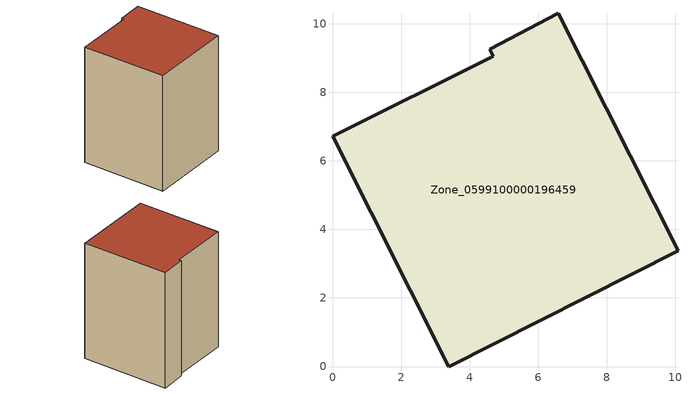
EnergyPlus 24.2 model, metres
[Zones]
Zone_0599100000196459
 floor ground (C_G): 10.08,3.38 3.39,0 0,6.72 4.69,9.05 4.59,9.25 6.58,10.3 z3.11
 wall outside (C_F): 3.39,0 10.08,3.38 6.58,10.3 4.59,9.25 4.69,9.05 0,6.72 3.39,0 z3.11:13.64
 roof outside (C_R): 0,6.72 3.39,0 10.08,3.38 6.58,10.3 4.59,9.25 4.69,9.05 z13.64
[BUILDING]
Pand.0599100000196459: North Axis=0; Terrain=City; Loads Convergence Tolerance Value=0.04; Temperature Convergence Tolerance Value=0.4; Solar Distribution=FullExterior; Maximum Number of Warmup Days=25; Minimum Number of Warmup Days=1
[Site:Location]
Rotterdam.The.Hague.AP_ZH_NLD Design_Conditions: Latitude=51.96; Longitude=4.45; Time Zone=1; Elevation=-4.5
[SITE:GROUNDTEMPERATURE:BUILDINGSURFACE]
18, 18, 18, 18, 18, 18, 18, 18, 18, 18, 18, 18
[MATERIAL] Thermal Absorptance=0.9; Solar Absorptance=0.7; Visible Absorptance=0.7
Name | Roughness | Thickness | Conductivity | Density | Specific Heat
G.TI.1946 | MediumSmooth | 0.15 | 1 | 540 | 1210
F.TI.1946 | Rough | 0.3 | 0.857143 | 1920 | 840
R.TI.1946 | MediumRough | 0.2 | 0.1 | 1500 | 1000
[CONSTRUCTION]
C_G: G.TI.1946
C_F: F.TI.1946
C_R: R.TI.1946
[ZONE]
Zone_0599100000196459: Type=1; Multiplier=1; Ceiling Height=Autocalculate; Volume=Autocalculate; Floor Area=autocalculate; Part of Total Floor Area=Yes
[ZONEINFILTRATION:DESIGNFLOWRATE]
Infil_Zone_0599100000196459: Zone or ZoneList or Space or SpaceList=Zone_0599100000196459; Schedule=AlwaysOn; Design Flow Rate Calculation Method=Flow/Area; Flow Rate per Floor Area=0.003; Constant Term Coefficient=1; Temperature Term Coefficient=0; Velocity Term Coefficient=0; Velocity Squared Term Coefficient=0
[HVACTEMPLATE:ZONE:IDEALLOADSAIRSYSTEM]
Zone_0599100000196459: Maximum Heating Supply Air Temperature=50; Minimum Cooling Supply Air Temperature=13; Maximum Heating Supply Air Humidity Ratio=0.0156; Minimum Cooling Supply Air Humidity Ratio=0.0077; Heating Limit=NoLimit; Cooling Limit=NoLimit; Dehumidification Control Type=ConstantSensibleHeatRatio; Cooling Sensible Heat Ratio=0.7; Dehumidification Setpoint=60; Humidification Control Type=None; Humidification Setpoint=30; Outdoor Air Method=None; Outdoor Air Flow Rate per Person=0.00944; Outdoor Air Flow Rate per Zone Floor Area=0; Outdoor Air Flow Rate per Zone=0; Demand Controlled Ventilation Type=None; Outdoor Air Economizer Type=NoEconomizer; Heat Recovery Type=None; Sensible Heat Recovery Effectiveness=0.7; Latent Heat Recovery Effectiveness=0.65
[ZONECONTROL:THERMOSTAT]
ThermostatControl_Zone_0599100000196459: Zone or ZoneList=Zone_0599100000196459; Control Type Schedule=DualSetpointControlType; Control 1=Thermostat_Zone_0599100000196459; Temperature Difference Between Cutout And Setpoint=0
[THERMOSTATSETPOINT:DUALSETPOINT]
Thermostat_Zone_0599100000196459: Heating Setpoint Temperature Schedule=HeatingSetpoint_Zone_0599100000196459; Cooling Setpoint Temperature Schedule=CoolingSetpoint_Zone_0599100000196459
[SCHEDULE:COMPACT]
HeatingSetpoint_Zone_0599100000196459: Through: 12/31, For: AllDays, Until: 24:00, 21
CoolingSetpoint_Zone_0599100000196459: Through: 12/31, For: AllDays, Until: 24:00, 24
DualSetpointControlType: Through: 12/31, For: AllDays, Until: 24:00, 4
AlwaysOn: Through: 12/31, For: AllDays, Until: 24:00, 1
